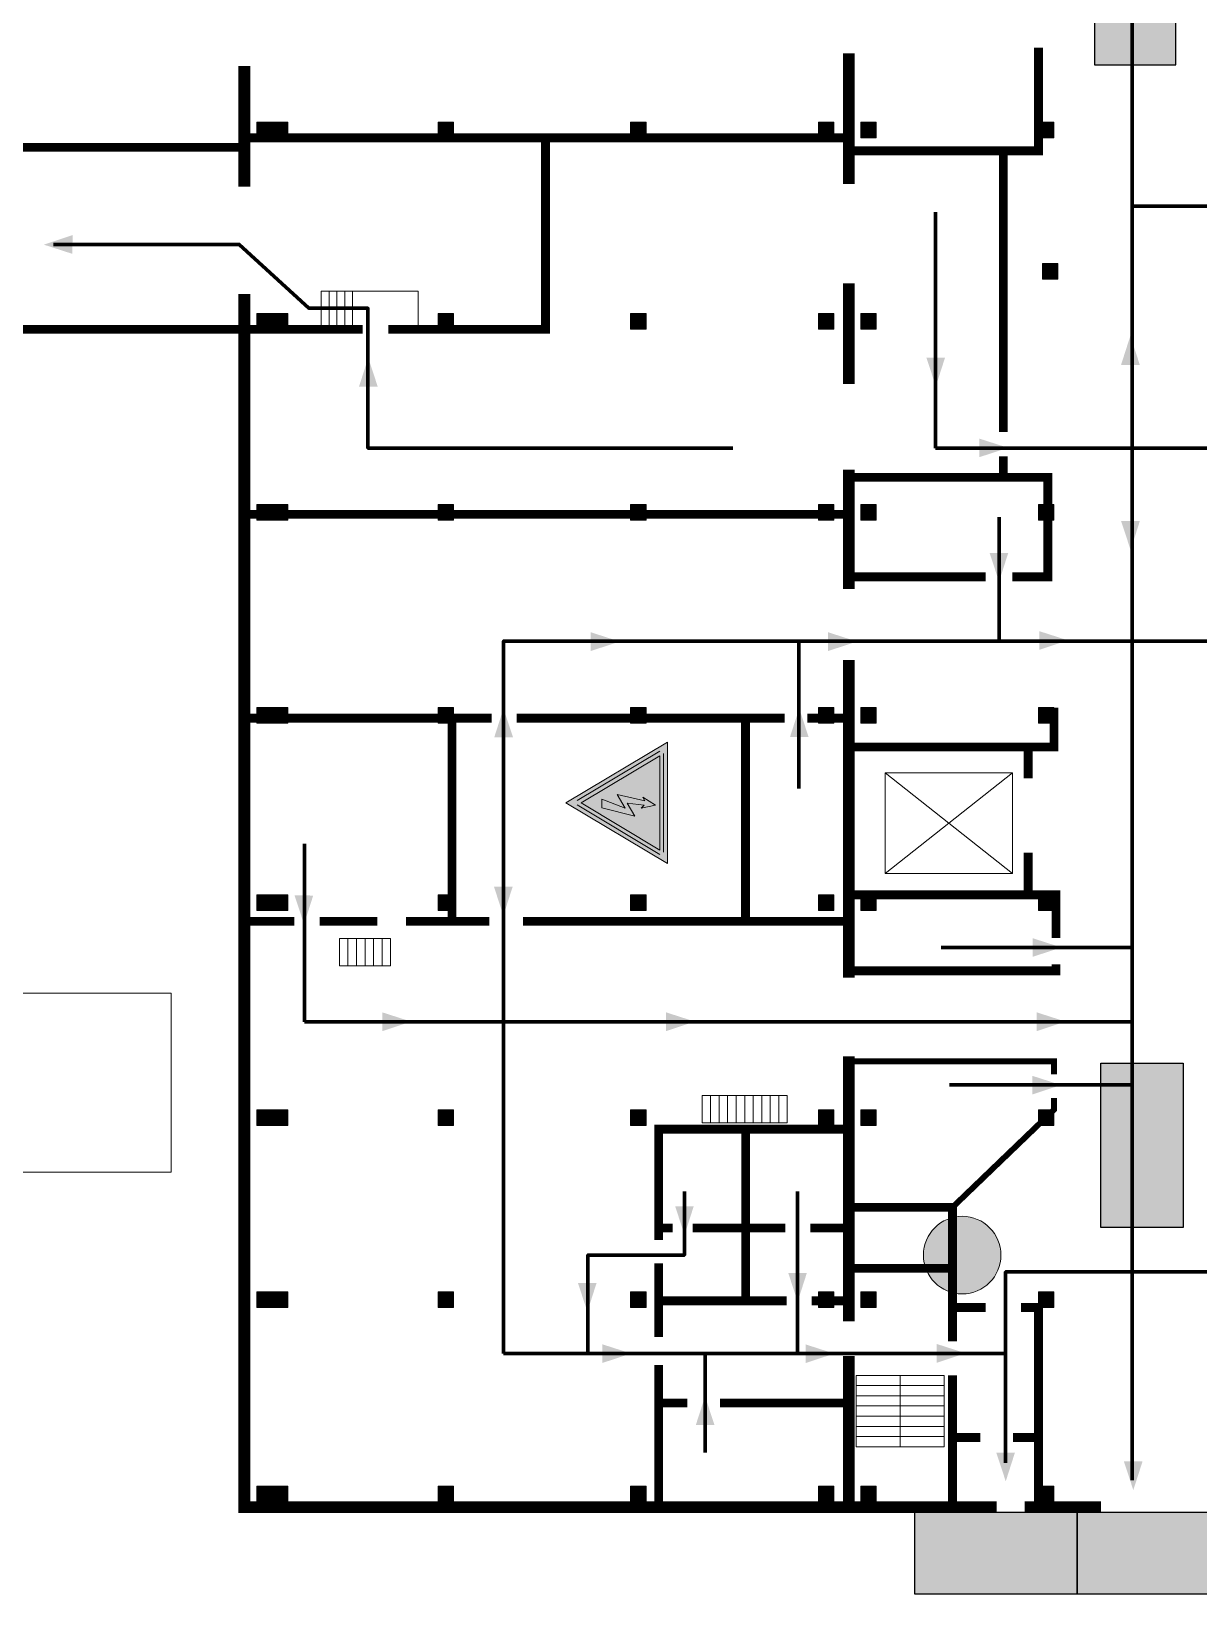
# Model space of a CAD drawing. Header units: millimetres. Extents: x 13810 to 67229, y 12374 to 21950.
# Drawn here: x 27408 to 27519.4, y 14554.8 to 14703.8 of the extents above; entities that cross this region are included whole.
import ezdxf

# ---------------------------------------------------------------- set-up
doc = ezdxf.new("R2010")
doc.units = ezdxf.units.MM
doc.layers.add('План_Штампы', color=7, linetype='Continuous')

# ---------------------------------------------------------------- blocks, each defined once
blk = doc.blocks.new('A$C7B4425F7')
at = {"true_color": 0xffffff}
blk.add_hatch(color=7, dxfattribs=at).paths.add_polyline_path([(0, 0), (-16, 0), (-16, -8), (0, -8)])
h = blk.add_hatch(color=126)
h.paths.add_polyline_path([(-0.2, -0.2), (-15.8, -0.2), (-15.8, -7.8), (-0.2, -7.8)])
h.paths.add_polyline_path([(-11.76, -2.03), (-11.76, -3.66), (-11.17, -3.66, -0.568275), (-11.17, -6.18), (-12.58, -6.18), (-12.58, -2.03)], flags=16)
h.paths.add_polyline_path([(-13.33, -4.12, -0.495768), (-13.59, -6.18), (-15.03, -6.18), (-15.03, -2.03), (-13.59, -2.03, -0.487973)], flags=16)
h.paths.add_polyline_path([(-10.25, -2.03), (-9.48, -2.03), (-9.48, -6.18), (-10.25, -6.18)], flags=16)
h.paths.add_polyline_path([(-13.84, -3.69), (-14.24, -3.69), (-14.24, -3.03), (-13.9, -3.03, -0.692621)], flags=0)
h.paths.add_polyline_path([(-9.15, -2.03), (-8.4, -2.03), (-8.04, -3.07), (-7.68, -2.03), (-6.93, -2.03), (-7.64, -4.1), (-6.93, -6.18), (-7.68, -6.18), (-8.04, -5.14), (-8.4, -6.18), (-9.15, -6.18), (-8.44, -4.1)], flags=16)
h.paths.add_polyline_path([(-11.76, -4.46), (-11.42, -4.46, -0.692621), (-11.36, -5.12), (-11.76, -5.12)], flags=0)
h.paths.add_polyline_path([(-13.9, -5.2), (-14.24, -5.2), (-14.24, -4.55), (-13.84, -4.55, -0.708038)], flags=0)
edge = h.paths.add_edge_path(flags=16)
edge.add_ellipse((-5.51, -4.08), major_axis=(0, 2.05), ratio=0.586184, start_angle=0, end_angle=360)
edge = h.paths.add_edge_path(flags=0)
edge.add_ellipse((-5.51, -4.08), major_axis=(0, 1.14), ratio=0.454828, start_angle=0, end_angle=360)
h.paths.add_polyline_path([(-4.13, -4.96, 0.377264), (-3.48, -4.52, 0.0555), (-3.16, -2.03), (-1.66, -2.03), (-1.66, -4.96), (-0.96, -4.96), (-0.96, -7.01), (-1.75, -7.01), (-1.75, -6.18), (-3.3, -6.18), (-3.3, -7.02), (-4.13, -7.02)], flags=16)
h.paths.add_polyline_path([(-2.73, -2.91), (-2.28, -2.91), (-2.28, -4.96), (-3.05, -4.96, 0.079136)], flags=0)
at = {"color": 126}
blk.add_lwpolyline([(-16, -8), (0, -8), (0, 0), (-16, 0)], close=True, dxfattribs=at)
blk = doc.blocks.new('A$C32E8229D')
at = {"true_color": 0xffffff}
blk.add_hatch(color=7, dxfattribs=at).paths.add_polyline_path([(0, 0), (0, -8), (16, -8), (16, 0)])
h = blk.add_hatch(color=126)
h.paths.add_polyline_path([(0.2, -0.2), (15.8, -0.2), (15.8, -7.8), (0.2, -7.8)])
h.paths.add_polyline_path([(13.49, -2.05), (12.08, -2.05), (11.37, -2.63, 0.162397), (11.29, -2.84), (11.29, -3.63), (10.35, -3.63), (10.35, -4.05), (11.68, -4.05), (11.68, -3.48), (12.26, -4.28), (11.29, -5.1), (11.29, -6.78), (11.85, -6.78), (11.85, -5.44), (12.8, -4.64), (12.8, -5.94), (14.46, -5.94), (14.46, -5.39), (13.45, -5.39), (13.45, -3.97), (12.46, -2.59), (13.15, -2.59), (13.69, -3.34), (14.18, -3)], flags=16)
h.paths.add_polyline_path([(10.74, -1.82, 1), (11.8, -1.82, 1)], flags=16)
h.paths.add_polyline_path([(9.39, -3.59), (5.99, -3.59), (6.56, -3.03), (5.91, -3.03), (5.1, -3.83), (5.91, -4.64), (6.56, -4.64), (5.99, -4.09), (9.39, -4.09)], flags=16)
h.paths.add_polyline_path([(4.29, -1.08), (1.72, -1.08), (1.72, -6.6), (4.29, -6.6)], flags=16)
at = {"color": 126}
blk.add_lwpolyline([(16, -8), (0, -8), (0, 0), (16, 0)], close=True, dxfattribs=at)
blk = doc.blocks.new('A$C3E6D3DDE')
at = {"lineweight": 5}
h = blk.add_hatch(color=40, dxfattribs=at)
h.paths.add_polyline_path([(24.1, 1.45), (16.46, -11.35), (31.74, -11.35)])
h.paths.add_polyline_path([(24.09, -0.46), (30.03, -10.41), (18.14, -10.41)], flags=16)
h.paths.add_polyline_path([(24.54, -3.08), (23.41, -6.02), (25.13, -5.01), (24.33, -8.5), (24.82, -8.27), (23.79, -9.86), (23.4, -8.04), (23.8, -8.43), (24.04, -6.29), (22.39, -7.25), (23.44, -3.08)], flags=0)
h = blk.add_hatch(color=256, dxfattribs=at)
h.paths.add_polyline_path([(24.37, 0.03, 0.567511), (23.82, 0.03), (17.59, -10.4, 0.582454), (17.86, -10.88), (30.32, -10.88, 0.582149), (30.6, -10.4)])
h.paths.add_polyline_path([(24.09, -0.46), (18.14, -10.41), (30.03, -10.41)], flags=16)
h.paths.add_polyline_path([(24.54, -3.08), (23.41, -6.02), (25.13, -5.01), (24.33, -8.5), (24.82, -8.27), (23.79, -9.86), (23.4, -8.04), (23.8, -8.43), (24.04, -6.29), (22.39, -7.25), (23.44, -3.08)], flags=0)
h = blk.add_hatch(color=40, dxfattribs=at)
h.paths.add_polyline_path([(24.09, -0.46), (18.14, -10.41), (30.03, -10.41)])
h.paths.add_polyline_path([(24.82, -8.27), (23.79, -9.86), (23.4, -8.04), (23.8, -8.43), (24.04, -6.29), (22.39, -7.25), (23.44, -3.08), (24.54, -3.08), (23.41, -6.02), (25.13, -5.01), (24.33, -8.5)], flags=16)
at = {"color": 40, "lineweight": 5}
for p, q in [((16.46, -11.35), (24.1, 1.45)), ((24.1, 1.45), (31.74, -11.35))]:
    blk.add_line(p, q, dxfattribs=at)
at = {"lineweight": 5}
for p, q in [((17.59, -10.4), (23.82, 0.03)), ((24.37, 0.03), (30.6, -10.4)), ((18.14, -10.41), (24.09, -0.46)), ((24.09, -0.46), (30.03, -10.41)), ((23.44, -3.08), (22.39, -7.25)), ((23.41, -6.02), (24.54, -3.08)), ((24.54, -3.08), (23.44, -3.08)), ((25.13, -5.01), (23.41, -6.02)), ((24.33, -8.5), (25.13, -5.01)), ((22.39, -7.25), (24.04, -6.29)), ((24.04, -6.29), (23.8, -8.43)), ((23.8, -8.43), (23.4, -8.04)), ((23.4, -8.04), (23.79, -9.86)), ((23.79, -9.86), (24.82, -8.27)), ((24.82, -8.27), (24.33, -8.5)), ((17.86, -10.88), (30.32, -10.88)), ((18.14, -10.41), (30.03, -10.41))]:
    blk.add_line(p, q, dxfattribs=at)
at = {"color": 50, "lineweight": 5}
blk.add_line((31.74, -11.35), (16.46, -11.35), dxfattribs=at)
blk = doc.blocks.new('A$C7B8C2D5B')
at = {"lineweight": 0}
h = blk.add_hatch(color=5, dxfattribs=at)
h.dxf.hatch_style = 1
h.paths.add_polyline_path([(1.397, -3.024, 1), (-2.112, -3.024, 1)])
at = {"color": 5, "lineweight": 0}
blk.add_circle((-0.358, -3.024), 1.755, dxfattribs=at)

msp = doc.modelspace()

# ---------------------------------------------------------------- hatches: boundary and pattern name
at = {"lineweight": 0}
h = msp.add_hatch(color=256, dxfattribs=at)
h.dxf.hatch_style = 1
h.paths.add_polyline_path([(27429.52, 14695.15), (27429.52, 14693.66), (27431, 14693.66), (27431, 14695.15)])
h = msp.add_hatch(color=256, dxfattribs=at)
h.dxf.hatch_style = 1
h.paths.add_polyline_path([(27431, 14695.15), (27431, 14693.66), (27432.48, 14693.66), (27432.48, 14695.15)])
h = msp.add_hatch(color=256, dxfattribs=at)
h.dxf.hatch_style = 1
h.paths.add_polyline_path([(27446.82, 14695.15), (27446.82, 14693.66), (27448.29, 14693.66), (27448.29, 14695.15)])
h = msp.add_hatch(color=256, dxfattribs=at)
h.dxf.hatch_style = 1
h.paths.add_polyline_path([(27465.18, 14695.15), (27465.18, 14693.66), (27466.66, 14693.66), (27466.66, 14695.15)])
h = msp.add_hatch(color=256, dxfattribs=at)
h.dxf.hatch_style = 1
h.paths.add_polyline_path([(27483.1, 14695.15), (27483.1, 14693.66), (27484.57, 14693.66), (27484.57, 14695.15)])
h = msp.add_hatch(color=256, dxfattribs=at)
h.dxf.hatch_style = 1
h.paths.add_polyline_path([(27487.13, 14695.15), (27487.13, 14693.66), (27488.61, 14693.66), (27488.61, 14695.15)])
h = msp.add_hatch(color=256, dxfattribs=at)
h.dxf.hatch_style = 1
h.paths.add_polyline_path([(27504.09, 14695.15), (27504.09, 14693.66), (27505.56, 14693.66), (27505.56, 14695.15)])
h = msp.add_hatch(color=256, dxfattribs=at)
h.dxf.hatch_style = 1
h.paths.add_polyline_path([(27504.45, 14681.66), (27504.45, 14680.18), (27505.93, 14680.18), (27505.93, 14681.66)])
h = msp.add_hatch(color=256, dxfattribs=at)
h.dxf.hatch_style = 1
h.paths.add_polyline_path([(27429.52, 14676.89), (27429.52, 14675.4), (27431, 14675.4), (27431, 14676.89)])
h = msp.add_hatch(color=256, dxfattribs=at)
h.dxf.hatch_style = 1
h.paths.add_polyline_path([(27431, 14676.89), (27431, 14675.4), (27432.48, 14675.4), (27432.48, 14676.89)])
h = msp.add_hatch(color=256, dxfattribs=at)
h.dxf.hatch_style = 1
h.paths.add_polyline_path([(27446.82, 14676.89), (27446.82, 14675.4), (27448.29, 14675.4), (27448.29, 14676.89)])
h = msp.add_hatch(color=256, dxfattribs=at)
h.dxf.hatch_style = 1
h.paths.add_polyline_path([(27465.18, 14676.89), (27465.18, 14675.4), (27466.66, 14675.4), (27466.66, 14676.89)])
h = msp.add_hatch(color=256, dxfattribs=at)
h.dxf.hatch_style = 1
h.paths.add_polyline_path([(27483.1, 14676.89), (27483.1, 14675.4), (27484.57, 14675.4), (27484.57, 14676.89)])
h = msp.add_hatch(color=256, dxfattribs=at)
h.dxf.hatch_style = 1
h.paths.add_polyline_path([(27487.13, 14676.89), (27487.13, 14675.4), (27488.61, 14675.4), (27488.61, 14676.89)])
h = msp.add_hatch(color=256, dxfattribs=at)
h.dxf.hatch_style = 1
h.paths.add_polyline_path([(27429.52, 14658.69), (27429.52, 14657.2), (27431, 14657.2), (27431, 14658.69)])
h = msp.add_hatch(color=256, dxfattribs=at)
h.dxf.hatch_style = 1
h.paths.add_polyline_path([(27431, 14658.69), (27431, 14657.2), (27432.48, 14657.2), (27432.48, 14658.69)])
h = msp.add_hatch(color=256, dxfattribs=at)
h.dxf.hatch_style = 1
h.paths.add_polyline_path([(27446.82, 14658.69), (27446.82, 14657.2), (27448.29, 14657.2), (27448.29, 14658.69)])
h = msp.add_hatch(color=256, dxfattribs=at)
h.dxf.hatch_style = 1
h.paths.add_polyline_path([(27465.18, 14658.69), (27465.18, 14657.2), (27466.66, 14657.2), (27466.66, 14658.69)])
h = msp.add_hatch(color=256, dxfattribs=at)
h.dxf.hatch_style = 1
h.paths.add_polyline_path([(27483.1, 14658.69), (27483.1, 14657.2), (27484.57, 14657.2), (27484.57, 14658.69)])
h = msp.add_hatch(color=256, dxfattribs=at)
h.dxf.hatch_style = 1
h.paths.add_polyline_path([(27487.13, 14658.69), (27487.13, 14657.2), (27488.61, 14657.2), (27488.61, 14658.69)])
h = msp.add_hatch(color=256, dxfattribs=at)
h.dxf.hatch_style = 1
h.paths.add_polyline_path([(27504.09, 14658.69), (27504.09, 14657.2), (27505.56, 14657.2), (27505.56, 14658.69)])
h = msp.add_hatch(color=256, dxfattribs=at)
h.dxf.hatch_style = 1
h.paths.add_polyline_path([(27429.52, 14639.33), (27429.52, 14637.84), (27431, 14637.84), (27431, 14639.33)])
h = msp.add_hatch(color=256, dxfattribs=at)
h.dxf.hatch_style = 1
h.paths.add_polyline_path([(27431, 14639.33), (27431, 14637.84), (27432.48, 14637.84), (27432.48, 14639.33)])
h = msp.add_hatch(color=256, dxfattribs=at)
h.dxf.hatch_style = 1
h.paths.add_polyline_path([(27446.82, 14639.33), (27446.82, 14637.84), (27448.29, 14637.84), (27448.29, 14639.33)])
h = msp.add_hatch(color=256, dxfattribs=at)
h.dxf.hatch_style = 1
h.paths.add_polyline_path([(27465.18, 14639.33), (27465.18, 14637.84), (27466.66, 14637.84), (27466.66, 14639.33)])
h = msp.add_hatch(color=256, dxfattribs=at)
h.dxf.hatch_style = 1
h.paths.add_polyline_path([(27483.1, 14639.33), (27483.1, 14637.84), (27484.57, 14637.84), (27484.57, 14639.33)])
h = msp.add_hatch(color=256, dxfattribs=at)
h.dxf.hatch_style = 1
h.paths.add_polyline_path([(27487.13, 14639.33), (27487.13, 14637.84), (27488.61, 14637.84), (27488.61, 14639.33)])
h = msp.add_hatch(color=256, dxfattribs=at)
h.dxf.hatch_style = 1
h.paths.add_polyline_path([(27504.09, 14639.33), (27504.09, 14637.84), (27505.56, 14637.84), (27505.56, 14639.33)])
h = msp.add_hatch(color=256, dxfattribs=at)
h.dxf.hatch_style = 1
h.paths.add_polyline_path([(27429.52, 14621.48), (27429.52, 14619.99), (27431, 14619.99), (27431, 14621.48)])
h = msp.add_hatch(color=256, dxfattribs=at)
h.dxf.hatch_style = 1
h.paths.add_polyline_path([(27431, 14621.48), (27431, 14619.99), (27432.48, 14619.99), (27432.48, 14621.48)])
h = msp.add_hatch(color=256, dxfattribs=at)
h.dxf.hatch_style = 1
h.paths.add_polyline_path([(27446.82, 14621.48), (27446.82, 14619.99), (27448.29, 14619.99), (27448.29, 14621.48)])
h = msp.add_hatch(color=256, dxfattribs=at)
h.dxf.hatch_style = 1
h.paths.add_polyline_path([(27465.18, 14621.48), (27465.18, 14619.99), (27466.66, 14619.99), (27466.66, 14621.48)])
h = msp.add_hatch(color=256, dxfattribs=at)
h.dxf.hatch_style = 1
h.paths.add_polyline_path([(27483.1, 14621.48), (27483.1, 14619.99), (27484.57, 14619.99), (27484.57, 14621.48)])
h = msp.add_hatch(color=256, dxfattribs=at)
h.dxf.hatch_style = 1
h.paths.add_polyline_path([(27487.13, 14621.48), (27487.13, 14619.99), (27488.61, 14619.99), (27488.61, 14621.48)])
h = msp.add_hatch(color=256, dxfattribs=at)
h.dxf.hatch_style = 1
h.paths.add_polyline_path([(27504.09, 14621.48), (27504.09, 14619.99), (27505.56, 14619.99), (27505.56, 14621.48)])
h = msp.add_hatch(color=256, dxfattribs=at)
h.dxf.hatch_style = 1
h.paths.add_polyline_path([(27429.52, 14600.98), (27429.52, 14599.49), (27431, 14599.49), (27431, 14600.98)])
h = msp.add_hatch(color=256, dxfattribs=at)
h.dxf.hatch_style = 1
h.paths.add_polyline_path([(27431, 14600.98), (27431, 14599.49), (27432.48, 14599.49), (27432.48, 14600.98)])
h = msp.add_hatch(color=256, dxfattribs=at)
h.dxf.hatch_style = 1
h.paths.add_polyline_path([(27446.82, 14600.98), (27446.82, 14599.49), (27448.29, 14599.49), (27448.29, 14600.98)])
h = msp.add_hatch(color=256, dxfattribs=at)
h.dxf.hatch_style = 1
h.paths.add_polyline_path([(27465.18, 14600.98), (27465.18, 14599.49), (27466.66, 14599.49), (27466.66, 14600.98)])
h = msp.add_hatch(color=256, dxfattribs=at)
h.dxf.hatch_style = 1
h.paths.add_polyline_path([(27483.1, 14600.98), (27483.1, 14599.49), (27484.57, 14599.49), (27484.57, 14600.98)])
h = msp.add_hatch(color=256, dxfattribs=at)
h.dxf.hatch_style = 1
h.paths.add_polyline_path([(27487.13, 14600.98), (27487.13, 14599.49), (27488.61, 14599.49), (27488.61, 14600.98)])
h = msp.add_hatch(color=256, dxfattribs=at)
h.dxf.hatch_style = 1
h.paths.add_polyline_path([(27504.09, 14600.98), (27504.09, 14599.49), (27505.56, 14599.49), (27505.56, 14600.98)])
h = msp.add_hatch(color=256, dxfattribs=at)
h.dxf.hatch_style = 1
h.paths.add_polyline_path([(27429.52, 14583.62), (27429.52, 14582.13), (27431, 14582.13), (27431, 14583.62)])
h = msp.add_hatch(color=256, dxfattribs=at)
h.dxf.hatch_style = 1
h.paths.add_polyline_path([(27431, 14583.62), (27431, 14582.13), (27432.48, 14582.13), (27432.48, 14583.62)])
h = msp.add_hatch(color=256, dxfattribs=at)
h.dxf.hatch_style = 1
h.paths.add_polyline_path([(27446.82, 14583.62), (27446.82, 14582.13), (27448.29, 14582.13), (27448.29, 14583.62)])
h = msp.add_hatch(color=256, dxfattribs=at)
h.dxf.hatch_style = 1
h.paths.add_polyline_path([(27465.18, 14583.62), (27465.18, 14582.13), (27466.66, 14582.13), (27466.66, 14583.62)])
h = msp.add_hatch(color=256, dxfattribs=at)
h.dxf.hatch_style = 1
h.paths.add_polyline_path([(27483.1, 14583.62), (27483.1, 14582.13), (27484.57, 14582.13), (27484.57, 14583.62)])
h = msp.add_hatch(color=256, dxfattribs=at)
h.dxf.hatch_style = 1
h.paths.add_polyline_path([(27487.13, 14583.62), (27487.13, 14582.13), (27488.61, 14582.13), (27488.61, 14583.62)])
h = msp.add_hatch(color=256, dxfattribs=at)
h.dxf.hatch_style = 1
h.paths.add_polyline_path([(27504.09, 14583.62), (27504.09, 14582.13), (27505.56, 14582.13), (27505.56, 14583.62)])
h = msp.add_hatch(color=256, dxfattribs=at)
h.dxf.hatch_style = 1
h.paths.add_polyline_path([(27429.52, 14565.08), (27429.52, 14563.59), (27431, 14563.59), (27431, 14565.08)])
h = msp.add_hatch(color=256, dxfattribs=at)
h.dxf.hatch_style = 1
h.paths.add_polyline_path([(27431, 14565.08), (27431, 14563.59), (27432.48, 14563.59), (27432.48, 14565.08)])
h = msp.add_hatch(color=256, dxfattribs=at)
h.dxf.hatch_style = 1
h.paths.add_polyline_path([(27446.82, 14565.08), (27446.82, 14563.59), (27448.29, 14563.59), (27448.29, 14565.08)])
h = msp.add_hatch(color=256, dxfattribs=at)
h.dxf.hatch_style = 1
h.paths.add_polyline_path([(27465.18, 14565.08), (27465.18, 14563.59), (27466.66, 14563.59), (27466.66, 14565.08)])
h = msp.add_hatch(color=256, dxfattribs=at)
h.dxf.hatch_style = 1
h.paths.add_polyline_path([(27483.1, 14565.08), (27483.1, 14563.59), (27484.57, 14563.59), (27484.57, 14565.08)])
h = msp.add_hatch(color=256, dxfattribs=at)
h.dxf.hatch_style = 1
h.paths.add_polyline_path([(27487.13, 14565.08), (27487.13, 14563.59), (27488.61, 14563.59), (27488.61, 14565.08)])
h = msp.add_hatch(color=256, dxfattribs=at)
h.dxf.hatch_style = 1
h.paths.add_polyline_path([(27504.09, 14565.08), (27504.09, 14563.59), (27505.56, 14563.59), (27505.56, 14565.08)])

# ---------------------------------------------------------------- linework, layer by layer
for points, const_width in [([(27405.66, 14689.37), (27405.66, 14692.75), (27428.1, 14692.75), (27386.96, 14692.75), (27386.96, 14769.64), (27392.3, 14769.64)], 0.839), ([(27485.98, 14689.25), (27485.98, 14701.7)], 1.12), ([(27500.73, 14665.61), (27500.73, 14692.42), (27485.92, 14692.42), (27504.09, 14692.42), (27504.09, 14702.24)], 0.839), ([(27428.33, 14688.99), (27428.33, 14700.49)], 1.12), ([(27485.98, 14693.66), (27428.26, 14693.66)], 0.839), ([(27442.07, 14675.4), (27457.06, 14675.4), (27457.06, 14693.66)], 0.839), ([(27429.52, 14675.4), (27405.66, 14675.4), (27405.66, 14679.84)], 0.839), ([(27500.09, 14563.1), (27428.33, 14563.1), (27428.33, 14678.76)], 1.12), ([(27485.98, 14670.19), (27485.98, 14679.78)], 1.12), ([(27428.33, 14675.4), (27439.63, 14675.4)], 0.839), ([(27500.73, 14661.29), (27500.73, 14663.29)], 0.839), ([(27501.59, 14651.8), (27504.98, 14651.8), (27504.98, 14661.29), (27485.44, 14661.29)], 0.839), ([(27485.98, 14650.63), (27485.98, 14662.02)], 1.12), ([(27485.75, 14657.75), (27428.29, 14657.75)], 0.839), ([(27499.05, 14651.8), (27486.32, 14651.8)], 0.839), ([(27485.98, 14613.58), (27485.98, 14643.88)], 1.12), ([(27503.1, 14632.59), (27503.1, 14635.58), (27505.56, 14635.58), (27505.56, 14639.33)], 0.839), ([(27451.91, 14638.32), (27428.29, 14638.32)], 0.839), ([(27448.13, 14618.95), (27448.13, 14638.32)], 0.839), ([(27479.86, 14638.32), (27454.32, 14638.32)], 0.839), ([(27476.14, 14638.32), (27476.14, 14618.95)], 0.839), ([(27485.81, 14638.32), (27482.02, 14638.32)], 0.839), ([(27503.1, 14635.58), (27486.09, 14635.58)], 0.839), ([(27505.76, 14617.37), (27505.76, 14621.48), (27485.81, 14621.48), (27503.1, 14621.48), (27503.1, 14625.5)], 0.839), ([(27433.1, 14618.95), (27428.23, 14618.95)], 0.839), ([(27441.02, 14618.95), (27435.52, 14618.95)], 0.839), ([(27451.69, 14618.95), (27443.76, 14618.95)], 0.839), ([(27485.84, 14618.95), (27454.91, 14618.95)], 0.839), ([(27486.02, 14614.23), (27505.76, 14614.23), (27505.76, 14614.84)], 0.839), ([(27485.98, 14580.8), (27485.98, 14606.07)], 1.12), ([(27505.56, 14604.37), (27505.56, 14605.6), (27486.11, 14605.6)], 0.559), ([(27495.88, 14591.68), (27505.56, 14600.98), (27505.56, 14602.11)], 0.559), ([(27467.86, 14588.57), (27467.86, 14599.13), (27485.52, 14599.13), (27476.15, 14599.13), (27476.15, 14582.76), (27480.05, 14582.76)], 0.839), ([(27495.88, 14582.13), (27495.88, 14591.68), (27485.87, 14591.68)], 0.839), ([(27467.86, 14589.71), (27469.19, 14589.71)], 0.839), ([(27479.95, 14589.71), (27471.09, 14589.71)], 0.839), ([(27485.71, 14589.71), (27482.32, 14589.71)], 0.839), ([(27467.86, 14579.3), (27467.86, 14586.35)], 0.839), ([(27495.88, 14585.87), (27485.87, 14585.87)], 0.839), ([(27467.86, 14582.76), (27476.15, 14582.76)], 0.839), ([(27482.46, 14582.76), (27485.71, 14582.76)], 0.839), ([(27499.03, 14582.13), (27495.88, 14582.13), (27495.88, 14578.89)], 0.839), ([(27504.09, 14563.59), (27504.09, 14582.13), (27502.42, 14582.13)], 0.839), ([(27485.98, 14563.24), (27485.98, 14577.49)], 1.12), ([(27467.86, 14563.27), (27467.86, 14576.65)], 0.839), ([(27495.88, 14575.65), (27495.88, 14563.17), (27495.88, 14569.73), (27498.54, 14569.73)], 0.839), ([(27467.86, 14573.03), (27470.6, 14573.03)], 0.839), ([(27473.71, 14573.03), (27485.57, 14573.03)], 0.839), ([(27504.09, 14569.73), (27501.65, 14569.73)], 0.839), ([(27510.05, 14563.1), (27502.77, 14563.1)], 1.12)]:
    msp.add_lwpolyline(points, dxfattribs=dict(at, const_width=const_width))
at = {"color": 126, "lineweight": 100, "true_color": 0x008754}
for points in [[(27513.01, 14743.93), (27513.01, 14565.68)], [(27847.88, 14687.15), (27513.01, 14687.15)], [(27494.27, 14664.07), (27494.27, 14686.57)], [(27474.93, 14664.07), (27440.12, 14664.07), (27440.12, 14677.41), (27434.49, 14677.41), (27427.84, 14683.49), (27410.11, 14683.49)], [(27513.01, 14664.07), (27571.15, 14664.07), (27571.15, 14667.16)], [(27513.01, 14664.07), (27494.27, 14664.07)], [(27500.33, 14645.67), (27500.33, 14657.47)], [(27481.23, 14645.67), (27453.05, 14645.67), (27453.05, 14631.61)], [(27513.01, 14645.67), (27481.23, 14645.67), (27481.23, 14631.61)], [(27847.88, 14645.67), (27513.01, 14645.67)], [(27453.05, 14631.61), (27453.05, 14609.38), (27513.01, 14609.38)], [(27434.08, 14609.38), (27434.08, 14626.35)], [(27513.01, 14616.46), (27494.81, 14616.46)], [(27434.08, 14609.38), (27453.05, 14609.38)], [(27453.05, 14609.38), (27453.05, 14577.73)], [(27513.01, 14603.35), (27495.59, 14603.35)], [(27470.31, 14593.19), (27470.31, 14587.12), (27461.1, 14587.12), (27461.1, 14577.73)], [(27481.09, 14577.73), (27481.09, 14593.19)], [(27513.01, 14585.52), (27500.95, 14585.52), (27500.95, 14567.32)], [(27558.71, 14577.63), (27558.71, 14585.52), (27513.01, 14585.52)], [(27500.95, 14577.73), (27453.05, 14577.73)], [(27472.3, 14577.73), (27472.3, 14568.31)]]:
    msp.add_lwpolyline(points, dxfattribs=at)
at = {"lineweight": 0}
for points in [[(27431, 14693.66), (27429.52, 14693.66), (27429.52, 14695.15), (27431, 14695.15)], [(27432.48, 14693.66), (27431, 14693.66), (27431, 14695.15), (27432.48, 14695.15)], [(27448.29, 14693.66), (27446.82, 14693.66), (27446.82, 14695.15), (27448.29, 14695.15)], [(27466.66, 14693.66), (27465.18, 14693.66), (27465.18, 14695.15), (27466.66, 14695.15)], [(27484.57, 14693.66), (27483.1, 14693.66), (27483.1, 14695.15), (27484.57, 14695.15)], [(27488.61, 14693.66), (27487.13, 14693.66), (27487.13, 14695.15), (27488.61, 14695.15)], [(27505.56, 14693.66), (27504.09, 14693.66), (27504.09, 14695.15), (27505.56, 14695.15)], [(27505.93, 14680.18), (27504.45, 14680.18), (27504.45, 14681.66), (27505.93, 14681.66)], [(27436.41, 14679.02), (27435.67, 14679.02), (27435.67, 14675.64), (27436.41, 14675.64)], [(27437.16, 14679.02), (27436.41, 14679.02), (27436.41, 14675.64), (27437.16, 14675.64)], [(27437.9, 14679.02), (27437.16, 14679.02), (27437.16, 14675.64), (27437.9, 14675.64)], [(27438.64, 14679.02), (27437.9, 14679.02), (27437.9, 14675.64), (27438.64, 14675.64)], [(27431, 14675.4), (27429.52, 14675.4), (27429.52, 14676.89), (27431, 14676.89)], [(27432.48, 14675.4), (27431, 14675.4), (27431, 14676.89), (27432.48, 14676.89)], [(27448.29, 14675.4), (27446.82, 14675.4), (27446.82, 14676.89), (27448.29, 14676.89)], [(27466.66, 14675.4), (27465.18, 14675.4), (27465.18, 14676.89), (27466.66, 14676.89)], [(27484.57, 14675.4), (27483.1, 14675.4), (27483.1, 14676.89), (27484.57, 14676.89)], [(27488.61, 14675.4), (27487.13, 14675.4), (27487.13, 14676.89), (27488.61, 14676.89)], [(27431, 14657.2), (27429.52, 14657.2), (27429.52, 14658.69), (27431, 14658.69)], [(27432.48, 14657.2), (27431, 14657.2), (27431, 14658.69), (27432.48, 14658.69)], [(27448.29, 14657.2), (27446.82, 14657.2), (27446.82, 14658.69), (27448.29, 14658.69)], [(27466.66, 14657.2), (27465.18, 14657.2), (27465.18, 14658.69), (27466.66, 14658.69)], [(27484.57, 14657.2), (27483.1, 14657.2), (27483.1, 14658.69), (27484.57, 14658.69)], [(27488.61, 14657.2), (27487.13, 14657.2), (27487.13, 14658.69), (27488.61, 14658.69)], [(27505.56, 14657.2), (27504.09, 14657.2), (27504.09, 14658.69), (27505.56, 14658.69)], [(27431, 14637.84), (27429.52, 14637.84), (27429.52, 14639.33), (27431, 14639.33)], [(27432.48, 14637.84), (27431, 14637.84), (27431, 14639.33), (27432.48, 14639.33)], [(27448.29, 14637.84), (27446.82, 14637.84), (27446.82, 14639.33), (27448.29, 14639.33)], [(27466.66, 14637.84), (27465.18, 14637.84), (27465.18, 14639.33), (27466.66, 14639.33)], [(27484.57, 14637.84), (27483.1, 14637.84), (27483.1, 14639.33), (27484.57, 14639.33)], [(27488.61, 14637.84), (27487.13, 14637.84), (27487.13, 14639.33), (27488.61, 14639.33)], [(27505.56, 14637.84), (27504.09, 14637.84), (27504.09, 14639.33), (27505.56, 14639.33)], [(27501.61, 14623.5), (27489.45, 14623.5), (27489.45, 14633.12), (27501.61, 14633.12)], [(27431, 14619.99), (27429.52, 14619.99), (27429.52, 14621.48), (27431, 14621.48)], [(27432.48, 14619.99), (27431, 14619.99), (27431, 14621.48), (27432.48, 14621.48)], [(27448.29, 14619.99), (27446.82, 14619.99), (27446.82, 14621.48), (27448.29, 14621.48)], [(27466.66, 14619.99), (27465.18, 14619.99), (27465.18, 14621.48), (27466.66, 14621.48)], [(27484.57, 14619.99), (27483.1, 14619.99), (27483.1, 14621.48), (27484.57, 14621.48)], [(27488.61, 14619.99), (27487.13, 14619.99), (27487.13, 14621.48), (27488.61, 14621.48)], [(27505.56, 14619.99), (27504.09, 14619.99), (27504.09, 14621.48), (27505.56, 14621.48)], [(27438.21, 14614.72), (27437.4, 14614.72), (27437.4, 14617.3), (27438.21, 14617.3)], [(27439.03, 14614.72), (27438.21, 14614.72), (27438.21, 14617.3), (27439.03, 14617.3)], [(27439.84, 14614.72), (27439.03, 14614.72), (27439.03, 14617.3), (27439.84, 14617.3)], [(27440.65, 14614.72), (27439.84, 14614.72), (27439.84, 14617.3), (27440.65, 14617.3)], [(27441.46, 14614.72), (27440.65, 14614.72), (27440.65, 14617.3), (27441.46, 14617.3)], [(27442.28, 14614.72), (27441.46, 14614.72), (27441.46, 14617.3), (27442.28, 14617.3)], [(27472.81, 14599.74), (27472, 14599.74), (27472, 14602.33), (27472.81, 14602.33)], [(27473.62, 14599.74), (27472.81, 14599.74), (27472.81, 14602.33), (27473.62, 14602.33)], [(27474.43, 14599.74), (27473.62, 14599.74), (27473.62, 14602.33), (27474.43, 14602.33)], [(27475.25, 14599.74), (27474.43, 14599.74), (27474.43, 14602.33), (27475.25, 14602.33)], [(27476.06, 14599.74), (27475.25, 14599.74), (27475.25, 14602.33), (27476.06, 14602.33)], [(27476.87, 14599.74), (27476.06, 14599.74), (27476.06, 14602.33), (27476.87, 14602.33)], [(27477.68, 14599.74), (27476.87, 14599.74), (27476.87, 14602.33), (27477.68, 14602.33)], [(27478.5, 14599.74), (27477.68, 14599.74), (27477.68, 14602.33), (27478.5, 14602.33)], [(27479.31, 14599.74), (27478.5, 14599.74), (27478.5, 14602.33), (27479.31, 14602.33)], [(27480.12, 14599.74), (27479.31, 14599.74), (27479.31, 14602.33), (27480.12, 14602.33)], [(27431, 14599.49), (27429.52, 14599.49), (27429.52, 14600.98), (27431, 14600.98)], [(27432.48, 14599.49), (27431, 14599.49), (27431, 14600.98), (27432.48, 14600.98)], [(27448.29, 14599.49), (27446.82, 14599.49), (27446.82, 14600.98), (27448.29, 14600.98)], [(27466.66, 14599.49), (27465.18, 14599.49), (27465.18, 14600.98), (27466.66, 14600.98)], [(27484.57, 14599.49), (27483.1, 14599.49), (27483.1, 14600.98), (27484.57, 14600.98)], [(27488.61, 14599.49), (27487.13, 14599.49), (27487.13, 14600.98), (27488.61, 14600.98)], [(27505.56, 14599.49), (27504.09, 14599.49), (27504.09, 14600.98), (27505.56, 14600.98)], [(27431, 14582.13), (27429.52, 14582.13), (27429.52, 14583.62), (27431, 14583.62)], [(27432.48, 14582.13), (27431, 14582.13), (27431, 14583.62), (27432.48, 14583.62)], [(27448.29, 14582.13), (27446.82, 14582.13), (27446.82, 14583.62), (27448.29, 14583.62)], [(27466.66, 14582.13), (27465.18, 14582.13), (27465.18, 14583.62), (27466.66, 14583.62)], [(27484.57, 14582.13), (27483.1, 14582.13), (27483.1, 14583.62), (27484.57, 14583.62)], [(27488.61, 14582.13), (27487.13, 14582.13), (27487.13, 14583.62), (27488.61, 14583.62)], [(27505.56, 14582.13), (27504.09, 14582.13), (27504.09, 14583.62), (27505.56, 14583.62)], [(27490.89, 14575.65), (27486.68, 14575.65), (27486.68, 14574.68), (27490.89, 14574.68)], [(27495.1, 14575.65), (27490.89, 14575.65), (27490.89, 14574.68), (27495.1, 14574.68)], [(27490.89, 14574.68), (27486.68, 14574.68), (27486.68, 14573.71), (27490.89, 14573.71)], [(27490.89, 14573.71), (27486.68, 14573.71), (27486.68, 14572.74), (27490.89, 14572.74)], [(27495.1, 14574.68), (27490.89, 14574.68), (27490.89, 14573.71), (27495.1, 14573.71)], [(27495.1, 14573.71), (27490.89, 14573.71), (27490.89, 14572.74), (27495.1, 14572.74)], [(27490.89, 14572.74), (27486.68, 14572.74), (27486.68, 14571.76), (27490.89, 14571.76)], [(27495.1, 14572.74), (27490.89, 14572.74), (27490.89, 14571.76), (27495.1, 14571.76)], [(27490.89, 14571.76), (27486.68, 14571.76), (27486.68, 14570.79), (27490.89, 14570.79)], [(27490.89, 14570.79), (27486.68, 14570.79), (27486.68, 14569.82), (27490.89, 14569.82)], [(27495.1, 14571.76), (27490.89, 14571.76), (27490.89, 14570.79), (27495.1, 14570.79)], [(27495.1, 14570.79), (27490.89, 14570.79), (27490.89, 14569.82), (27495.1, 14569.82)], [(27490.89, 14569.82), (27486.68, 14569.82), (27486.68, 14568.85), (27490.89, 14568.85)], [(27495.1, 14569.82), (27490.89, 14569.82), (27490.89, 14568.85), (27495.1, 14568.85)], [(27431, 14563.59), (27429.52, 14563.59), (27429.52, 14565.08), (27431, 14565.08)], [(27432.48, 14563.59), (27431, 14563.59), (27431, 14565.08), (27432.48, 14565.08)], [(27448.29, 14563.59), (27446.82, 14563.59), (27446.82, 14565.08), (27448.29, 14565.08)], [(27466.66, 14563.59), (27465.18, 14563.59), (27465.18, 14565.08), (27466.66, 14565.08)], [(27484.57, 14563.59), (27483.1, 14563.59), (27483.1, 14565.08), (27484.57, 14565.08)], [(27488.61, 14563.59), (27487.13, 14563.59), (27487.13, 14565.08), (27488.61, 14565.08)], [(27505.56, 14563.59), (27504.09, 14563.59), (27504.09, 14565.08), (27505.56, 14565.08)]]:
    msp.add_lwpolyline(points, close=True, dxfattribs=at)
for points in [[(27444.9, 14675.49), (27444.9, 14679.02), (27435.85, 14679.02)], [(27501.61, 14633.12), (27489.45, 14623.5)], [(27501.61, 14623.5), (27489.45, 14633.12)], [(27358.43, 14595.04), (27421.34, 14595.04), (27421.34, 14612.11), (27355.01, 14612.11), (27355.01, 14605.75), (27356.56, 14605.75), (27356.56, 14604.32), (27358.43, 14604.32), (27358.43, 14595.04), (27358.44, 14595.04), (27358.59, 14595.04)]]:
    msp.add_lwpolyline(points, dxfattribs=at)
at = {"layer": 'План_Штампы', "color": 126, "true_color": 0x008754}
for points in [[(27411.94, 14684.38), (27411.93, 14682.59), (27409.2, 14683.47)], [(27513.75, 14672.01), (27511.96, 14672.01), (27512.84, 14674.75)], [(27441.05, 14669.94), (27439.27, 14669.94), (27440.15, 14672.68)], [(27493.39, 14672.7), (27495.17, 14672.7), (27494.29, 14669.96)], [(27498.43, 14663.2), (27498.43, 14664.98), (27501.17, 14664.1)], [(27511.96, 14657.11), (27513.75, 14657.11), (27512.87, 14654.37)], [(27499.42, 14654.08), (27501.2, 14654.08), (27500.32, 14651.34)], [(27461.38, 14644.72), (27461.38, 14646.51), (27464.12, 14645.63)], [(27484.02, 14644.72), (27484.02, 14646.51), (27486.76, 14645.63)], [(27504.15, 14644.83), (27504.15, 14646.62), (27506.89, 14645.74)], [(27453.96, 14636.5), (27452.17, 14636.5), (27453.05, 14639.24)], [(27482.16, 14636.51), (27480.38, 14636.52), (27481.26, 14639.25)], [(27433.12, 14621.42), (27434.9, 14621.41), (27434.02, 14618.68)], [(27452.14, 14622.25), (27453.92, 14622.24), (27453.04, 14619.5)], [(27503.52, 14615.56), (27503.53, 14617.34), (27506.26, 14616.46)], [(27441.49, 14608.48), (27441.49, 14610.27), (27444.23, 14609.39)], [(27468.56, 14608.48), (27468.56, 14610.27), (27471.3, 14609.39)], [(27503.92, 14608.48), (27503.92, 14610.27), (27506.66, 14609.39)], [(27503.49, 14602.44), (27503.49, 14604.22), (27506.23, 14603.34)], [(27469.42, 14591.79), (27471.2, 14591.79), (27470.32, 14589.05)], [(27480.21, 14585.43), (27481.99, 14585.43), (27481.11, 14582.69)], [(27460.15, 14584.47), (27461.93, 14584.47), (27461.05, 14581.73)], [(27462.48, 14576.84), (27462.48, 14578.62), (27465.22, 14577.74)], [(27481.86, 14576.83), (27481.87, 14578.61), (27484.6, 14577.73)], [(27494.38, 14576.86), (27494.38, 14578.65), (27497.12, 14577.77)], [(27473.18, 14570.91), (27471.39, 14570.91), (27472.28, 14573.65)], [(27500.05, 14568.3), (27501.84, 14568.3), (27500.96, 14565.56)], [(27512.23, 14567.46), (27514.01, 14567.46), (27513.13, 14564.72)]]:
    msp.add_solid(points, dxfattribs=at)

# ---------------------------------------------------------------- block references
for name, p, xscale, yscale, zscale, rotation in [('A$C3E6D3DDE', (27460.1, 14612.03), 0.7562500000000001, 0.7562500000000001, 0.7562500000000001, 90), ('A$C7B8C2D5B', (27496.05, 14580.75), 2.107741933971644, 2.107741933971644, 2.107741933971644, 180)]:
    msp.add_blockref(name, p, dxfattribs=dict(xscale=xscale, yscale=yscale, zscale=zscale, rotation=rotation))
for p, xscale, yscale, zscale, rotation in [((27509.43, 14716.1), -0.9680000000000002, 0.9680000000000002, 0.9680000000000002, 90), ((27510.03, 14589.75), 0.980110539289729, 0.980110539289729, 0.980110539289729, 89.99786532371438)]:
    msp.add_blockref('A$C32E8229D', p, dxfattribs=dict(at, xscale=xscale, yscale=yscale, zscale=zscale, rotation=rotation))
at = {"layer": 'План_Штампы', "xscale": 0.9680000000000002, "yscale": 0.9680000000000002, "zscale": 0.9680000000000002, "rotation": 180}
for p in [(27492.27, 14554.83), (27507.76, 14554.83)]:
    msp.add_blockref('A$C7B4425F7', p, dxfattribs=at)

doc.saveas('drawing.dxf')
